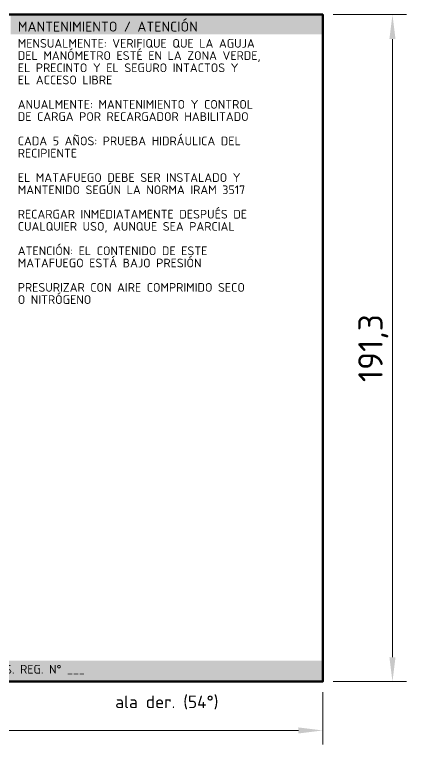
# Model space of a CAD drawing. Header units: millimetres. Extents: x 0 to 2208, y 0 to 420.
# Drawn here: x 1833.3 to 1889.5, y 241.7 to 346.3 of the extents above; entities that cross this region are included whole.
import ezdxf
from ezdxf.enums import TextEntityAlignment as Align

# ---------------------------------------------------------------- set-up
doc = ezdxf.new("R2010")
doc.units = ezdxf.units.MM
for name, color, linetype, lineweight in [('01-VISIBLE', 7, 'CONTINUOUS', 70), ('04-COTA', 3, 'CONTINUOUS', 18), ('08-FINA', 5, 'CONTINUOUS', 18), ('13-GRAFICA', 30, 'CONTINUOUS', 18)]:
    doc.layers.add(name, color=color, linetype=linetype, lineweight=lineweight)
doc.styles.add('ISO3098', font='isocpeur.ttf')
doc.dimstyles.new('FLAMA-IRAM', dxfattribs={"dimtxt": 3.5, "dimasz": 3.5, "dimexe": 2, "dimexo": 1.5, "dimgap": 1, "dimtad": 1, "dimdec": 1, "dimtxsty": 'ISO3098', "dimblk": 'IRAM_FLECHA', "dimblk1": 'IRAM_FLECHA', "dimblk2": 'IRAM_FLECHA', "dimcen": 2.5, "dimclrd": 256, "dimclre": 256, "dimclrt": 256, "dimazin": 3, "dimtfac": 1, "dimtmove": 0, "dimatfit": 3, "dimlwd": 18, "dimlwe": 18})

# ---------------------------------------------------------------- blocks, each defined once
blk = doc.blocks.new('IRAM_FLECHA')
blk.add_solid([(0, 0), (-1, 0.125), (-1, -0.125)])

msp = doc.modelspace()

# ---------------------------------------------------------------- hatches: boundary and pattern name
at = {"layer": '13-GRAFICA', "true_color": 0xc81e2d}
h = msp.add_hatch(color=7, dxfattribs=at)
h.dxf.hatch_style = 1
h.paths.add_polyline_path([(1877.535, 343.496), (1877.535, 346.333), (1832.768, 346.333), (1832.768, 343.496)])
h = msp.add_hatch(color=7, dxfattribs=at)
h.dxf.hatch_style = 1
h.paths.add_polyline_path([(1877.535, 250.667), (1877.535, 253.667), (1698.465, 253.667), (1698.465, 250.667)])

# ---------------------------------------------------------------- linework, layer by layer
at = {"layer": '01-VISIBLE'}
msp.add_lwpolyline([(1698.465, 250.667), (1877.535, 250.667), (1877.535, 346.333), (1698.465, 346.333)], close=True, dxfattribs=at)

# ---------------------------------------------------------------- texts
at = {"layer": '08-FINA', "style": 'ISO3098'}
msp.add_text('ala der. (54°)', height=1.8, dxfattribs=at).set_placement((1855.152, 248.667), align=Align.TOP_CENTER)
at = {"layer": '13-GRAFICA', "true_color": 0xffffff, "style": 'ISO3098'}
msp.add_text('MANTENIMIENTO / ATENCIÓN', height=1.4375, dxfattribs=at).set_placement((1833.768, 345.333), align=Align.TOP_LEFT)
at = {"layer": '13-GRAFICA', "true_color": 0x191919, "style": 'ISO3098'}
for s, p in [('MENSUALMENTE: VERIFIQUE QUE LA AGUJA', (1833.768, 342.833)), ('DEL MANÓMETRO ESTÉ EN LA ZONA VERDE,', (1833.768, 341.083)), ('EL PRECINTO Y EL SEGURO INTACTOS Y', (1833.768, 339.333)), ('EL ACCESO LIBRE', (1833.768, 337.583)), ('ANUALMENTE: MANTENIMIENTO Y CONTROL', (1833.768, 334.083)), ('DE CARGA POR RECARGADOR HABILITADO', (1833.768, 332.333)), ('CADA 5 AÑOS: PRUEBA HIDRÁULICA DEL', (1833.768, 328.833)), ('RECIPIENTE', (1833.768, 327.083)), ('EL MATAFUEGO DEBE SER INSTALADO Y', (1833.768, 323.583)), ('MANTENIDO SEGÚN LA NORMA IRAM 3517', (1833.768, 321.833)), ('RECARGAR INMEDIATAMENTE DESPUÉS DE', (1833.768, 318.333)), ('CUALQUIER USO, AUNQUE SEA PARCIAL', (1833.768, 316.583)), ('ATENCIÓN: EL CONTENIDO DE ESTE', (1833.768, 313.083)), ('MATAFUEGO ESTÁ BAJO PRESIÓN', (1833.768, 311.333)), ('PRESURIZAR CON AIRE COMPRIMIDO SECO', (1833.768, 307.833)), ('O NITRÓGENO', (1833.768, 306.083))]:
    msp.add_text(s, height=1.25, dxfattribs=at).set_placement(p, align=Align.TOP_LEFT)
at = {"layer": '13-GRAFICA', "true_color": 0xffffff, "style": 'ISO3098'}
msp.add_text('FABRICANTE CERTIFICADO - COMERCIALIZA FLAMA S.A. · INDUSTRIA ARGENTINA · HABILIT. ORD. 40.473 (CABA) N° ___ · O.P.D.S. REG. N° ___', height=1.25, dxfattribs=at).set_placement((1788, 253.067), align=Align.TOP_CENTER)

# ---------------------------------------------------------------- dimensions: what is measured, and where the dimension line sits
at = {"layer": '04-COTA'}
msp.add_linear_dim(base=(1887.535, 250.667), p1=(1877.535, 250.667), p2=(1877.535, 346.333), angle=90, dimstyle='FLAMA-IRAM', override={"dimlfac": 2}, dxfattribs=at).render()
msp.add_linear_dim(base=(1698.465, 243.667), p1=(1698.465, 250.667), p2=(1877.535, 250.667), dimstyle='FLAMA-IRAM', override={"dimlfac": 2}, dxfattribs=at).render()

doc.saveas('drawing.dxf')
